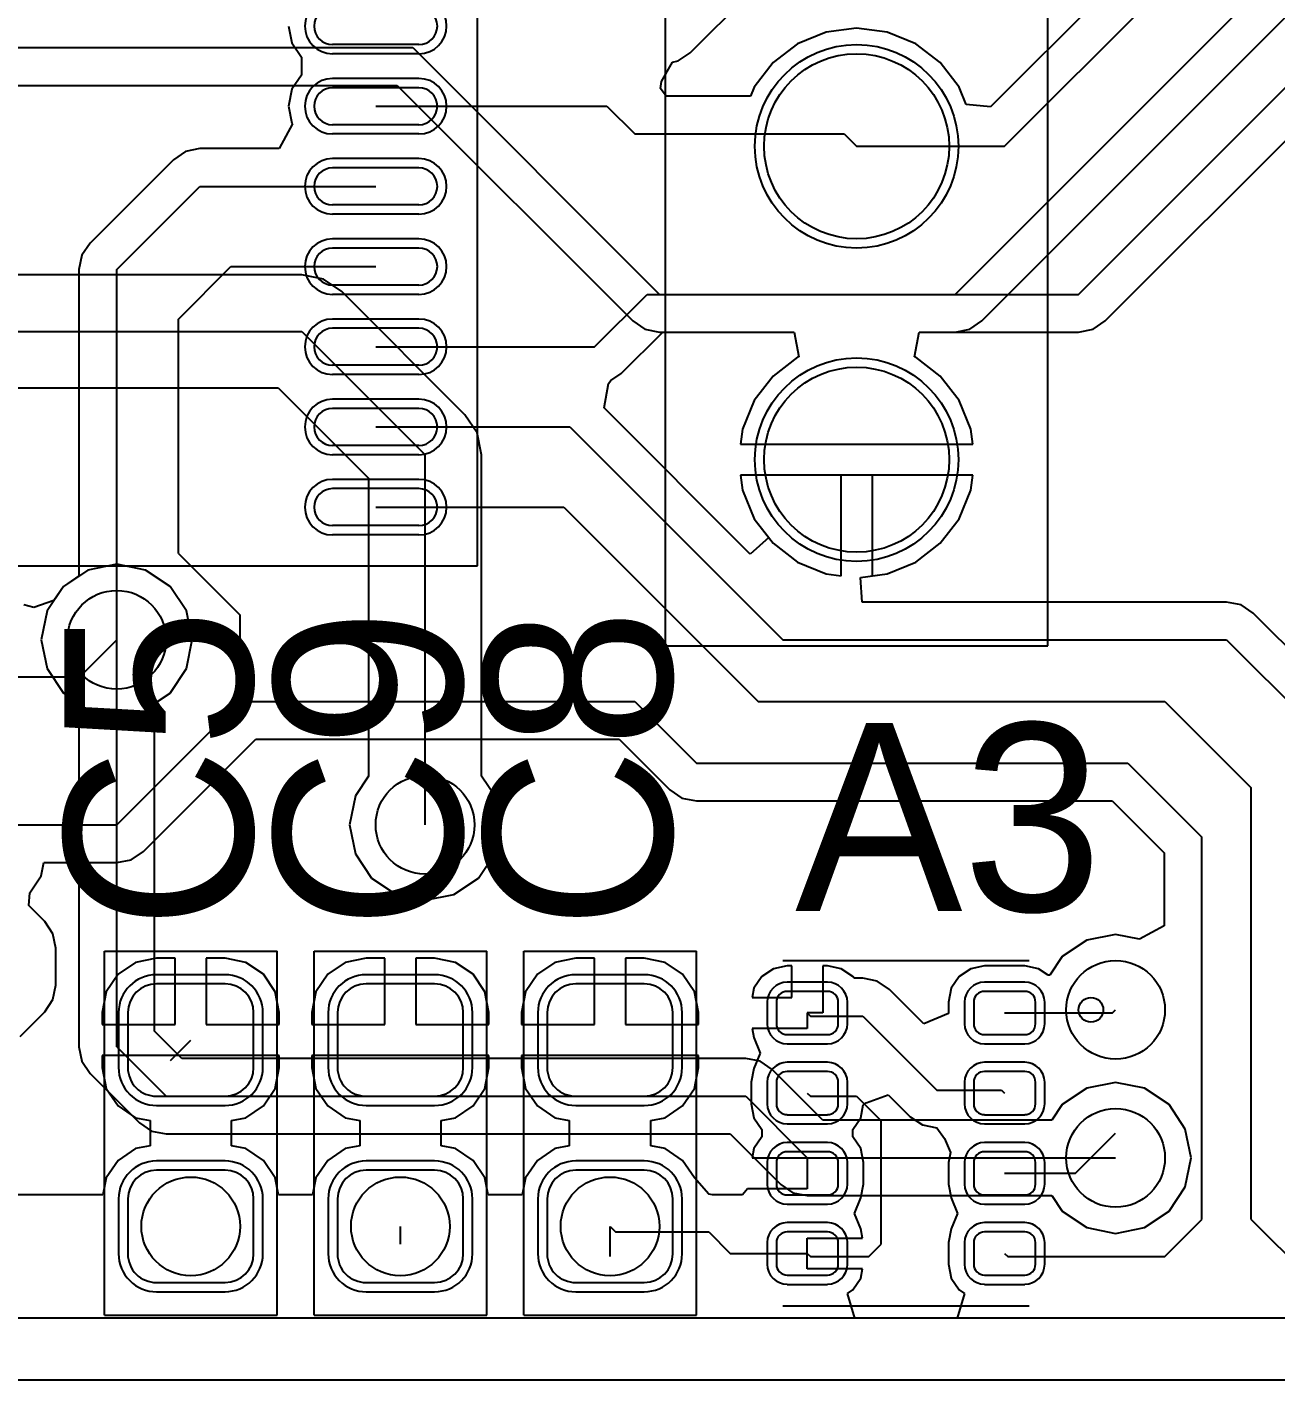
# Model space of a CAD drawing. Header units: millimetres. Extents: x 0 to 50, y 0 to 30.4.
# Drawn here: x 13.27 to 23.4, y 0 to 10.97 of the extents above; entities that cross this region are included whole.
import ezdxf

# ---------------------------------------------------------------- set-up
doc = ezdxf.new("R2010")
doc.units = ezdxf.units.MM
for name, color, linetype in [('BottomLayer', 5, 'Continuous'), ('BottomSolder', 6, 'Continuous'), ('Mechanical1', 6, 'Continuous'), ('MultiLayer', 9, 'Continuous'), ('TopLayer', 1, 'Continuous'), ('TopOverlay', 2, 'Continuous'), ('TopSolder', 216, 'Continuous')]:
    doc.layers.add(name, color=color, linetype=linetype)

# ---------------------------------------------------------------- blocks, each defined once
blk = doc.blocks.new('BMP280_5')
at = {"layer": 'TopLayer'}
for p, q in [((-0.637, 1.15), (-0.963, 1.15)), ((0.963, 1.15), (0.637, 1.15)), ((-1.05, 1.062), (-1.05, 0.887)), ((-0.55, 0.887), (-0.55, 1.062)), ((0.55, 1.062), (0.55, 0.887)), ((1.05, 0.887), (1.05, 1.062)), ((-0.963, 0.8), (-0.637, 0.8)), ((0.637, 0.8), (0.963, 0.8)), ((-0.637, 0.5), (-0.963, 0.5)), ((0.963, 0.5), (0.637, 0.5)), ((-1.05, 0.413), (-1.05, 0.238)), ((-0.55, 0.238), (-0.55, 0.413)), ((0.55, 0.413), (0.55, 0.238)), ((1.05, 0.238), (1.05, 0.413)), ((-0.963, 0.15), (-0.637, 0.15)), ((0.637, 0.15), (0.963, 0.15)), ((-0.637, -0.15), (-0.963, -0.15)), ((0.963, -0.15), (0.637, -0.15)), ((-1.05, -0.238), (-1.05, -0.413)), ((-0.55, -0.413), (-0.55, -0.238)), ((0.55, -0.238), (0.55, -0.413)), ((1.05, -0.413), (1.05, -0.238)), ((-0.963, -0.5), (-0.637, -0.5)), ((0.637, -0.5), (0.963, -0.5)), ((-0.637, -0.8), (-0.963, -0.8)), ((0.963, -0.8), (0.637, -0.8)), ((-1.05, -0.887), (-1.05, -1.062)), ((-0.55, -1.062), (-0.55, -0.887)), ((0.55, -0.887), (0.55, -1.062)), ((1.05, -1.062), (1.05, -0.887)), ((-0.963, -1.15), (-0.637, -1.15)), ((0.637, -1.15), (0.963, -1.15))]:
    blk.add_line(p, q, dxfattribs=at)
for centre, start, end in [((-0.963, 1.062), 90, 180), ((-0.637, 1.062), 0, 90), ((0.637, 1.062), 90, 180), ((0.963, 1.062), 0, 90), ((-0.963, 0.887), 180, 270), ((-0.637, 0.887), 270, 0), ((0.637, 0.887), 180, 270), ((0.963, 0.887), 270, 0), ((-0.963, 0.413), 90, 180), ((-0.637, 0.413), 0, 90), ((0.637, 0.413), 90, 180), ((0.963, 0.413), 0, 90), ((-0.963, 0.238), 180, 270), ((-0.637, 0.238), 270, 0), ((0.637, 0.238), 180, 270), ((0.963, 0.238), 270, 0), ((-0.963, -0.238), 90, 180), ((-0.637, -0.238), 0, 90), ((0.637, -0.238), 90, 180), ((0.963, -0.238), 0, 90), ((-0.963, -0.413), 180, 270), ((-0.637, -0.413), 270, 0), ((0.637, -0.413), 180, 270), ((0.963, -0.413), 270, 0), ((-0.963, -0.887), 90, 180), ((-0.637, -0.887), 0, 90), ((0.637, -0.887), 90, 180), ((0.963, -0.887), 0, 90), ((-0.963, -1.062), 180, 270), ((-0.637, -1.062), 270, 0), ((0.637, -1.062), 180, 270), ((0.963, -1.062), 270, 0)]:
    blk.add_arc(centre, 0.0875, start, end, dxfattribs=at)
at = {"layer": 'TopOverlay'}
for p, q in [((-1, 1.4), (1, 1.4)), ((-1, -1.4), (1, -1.4))]:
    blk.add_line(p, q, dxfattribs=at)
blk.add_circle((1.5, 1), 0.1, dxfattribs=at)
at = {"layer": 'TopSolder'}
for p, q in [((-0.637, 1.225), (-0.963, 1.225)), ((0.963, 1.225), (0.637, 1.225)), ((-1.125, 1.062), (-1.125, 0.887)), ((-0.475, 0.887), (-0.475, 1.062)), ((0.475, 1.062), (0.475, 0.887)), ((1.125, 0.887), (1.125, 1.062)), ((-0.963, 0.725), (-0.637, 0.725)), ((0.637, 0.725), (0.963, 0.725)), ((-0.637, 0.575), (-0.963, 0.575)), ((0.963, 0.575), (0.637, 0.575)), ((-1.125, 0.413), (-1.125, 0.238)), ((-0.475, 0.238), (-0.475, 0.413)), ((0.475, 0.413), (0.475, 0.238)), ((1.125, 0.238), (1.125, 0.413)), ((-0.963, 0.075), (-0.637, 0.075)), ((0.637, 0.075), (0.963, 0.075)), ((-0.637, -0.075), (-0.963, -0.075)), ((0.963, -0.075), (0.637, -0.075)), ((-1.125, -0.238), (-1.125, -0.413)), ((-0.475, -0.413), (-0.475, -0.238)), ((0.475, -0.238), (0.475, -0.413)), ((1.125, -0.413), (1.125, -0.238)), ((-0.963, -0.575), (-0.637, -0.575)), ((0.637, -0.575), (0.963, -0.575)), ((-0.637, -0.725), (-0.963, -0.725)), ((0.963, -0.725), (0.637, -0.725)), ((-1.125, -0.887), (-1.125, -1.062)), ((-0.475, -1.062), (-0.475, -0.887)), ((0.475, -0.887), (0.475, -1.062)), ((1.125, -1.062), (1.125, -0.887)), ((-0.963, -1.225), (-0.637, -1.225)), ((0.637, -1.225), (0.963, -1.225))]:
    blk.add_line(p, q, dxfattribs=at)
for centre, start, end in [((-0.963, 1.062), 90, 180), ((-0.637, 1.062), 0, 90), ((0.637, 1.062), 90, 180), ((0.963, 1.062), 0, 90), ((-0.963, 0.887), 180, 270), ((-0.637, 0.887), 270, 0), ((0.637, 0.887), 180, 270), ((0.963, 0.887), 270, 0), ((-0.963, 0.413), 90, 180), ((-0.637, 0.413), 0, 90), ((0.637, 0.413), 90, 180), ((0.963, 0.413), 0, 90), ((-0.963, 0.238), 180, 270), ((-0.637, 0.238), 270, 0), ((0.637, 0.238), 180, 270), ((0.963, 0.238), 270, 0), ((-0.963, -0.238), 90, 180), ((-0.637, -0.238), 0, 90), ((0.637, -0.238), 90, 180), ((0.963, -0.238), 0, 90), ((-0.963, -0.413), 180, 270), ((-0.637, -0.413), 270, 0), ((0.637, -0.413), 180, 270), ((0.963, -0.413), 270, 0), ((-0.963, -0.887), 90, 180), ((-0.637, -0.887), 0, 90), ((0.637, -0.887), 90, 180), ((0.963, -0.887), 0, 90), ((-0.963, -1.062), 180, 270), ((-0.637, -1.062), 270, 0), ((0.637, -1.062), 180, 270), ((0.963, -1.062), 270, 0)]:
    blk.add_arc(centre, 0.162, start, end, dxfattribs=at)
blk = doc.blocks.new('PLS3_10')
at = {"layer": 'BottomLayer'}
for p, q in [((-0.75, 0.75), (-0.75, -0.75)), ((0.75, 0.75), (-0.75, 0.75)), ((0.75, -0.75), (0.75, 0.75)), ((-0.75, -0.75), (0.75, -0.75))]:
    blk.add_line(p, q, dxfattribs=at)
for centre in [(0, 5.08), (0, 2.54)]:
    blk.add_circle(centre, 0.75, dxfattribs=at)
at = {"layer": 'BottomSolder'}
for p, q in [((-0.825, 0.825), (-0.825, -0.825)), ((0.825, 0.825), (-0.825, 0.825)), ((0.825, -0.825), (0.825, 0.825)), ((-0.825, -0.825), (0.825, -0.825))]:
    blk.add_line(p, q, dxfattribs=at)
for centre in [(0, 5.08), (0, 2.54)]:
    blk.add_circle(centre, 0.825, dxfattribs=at)
at = {"layer": 'MultiLayer'}
for p, q in [((-0.75, 0.75), (-0.75, -0.75)), ((0.75, 0.75), (-0.75, 0.75)), ((0.75, -0.75), (0.75, 0.75)), ((-0.75, -0.75), (0.75, -0.75))]:
    blk.add_line(p, q, dxfattribs=at)
for centre in [(0, 5.08), (0, 2.54)]:
    blk.add_circle(centre, 0.75, dxfattribs=at)
at = {"layer": 'TopLayer'}
for p, q in [((-0.75, 0.75), (-0.75, -0.75)), ((0.75, 0.75), (-0.75, 0.75)), ((0.75, -0.75), (0.75, 0.75)), ((-0.75, -0.75), (0.75, -0.75))]:
    blk.add_line(p, q, dxfattribs=at)
for centre in [(0, 5.08), (0, 2.54)]:
    blk.add_circle(centre, 0.75, dxfattribs=at)
at = {"layer": 'TopOverlay'}
for p, q in [((1.55, 6.59), (-1.55, 6.59)), ((-1.55, 6.59), (-1.55, -1.51)), ((1.55, 6.59), (1.55, -1.51)), ((1.55, -1.51), (-1.55, -1.51))]:
    blk.add_line(p, q, dxfattribs=at)
at = {"layer": 'TopSolder'}
for p, q in [((-0.825, 0.825), (-0.825, -0.825)), ((0.825, 0.825), (-0.825, 0.825)), ((0.825, -0.825), (0.825, 0.825)), ((-0.825, -0.825), (0.825, -0.825))]:
    blk.add_line(p, q, dxfattribs=at)
for centre in [(0, 5.08), (0, 2.54)]:
    blk.add_circle(centre, 0.825, dxfattribs=at)
blk = doc.blocks.new('TSSOP_20_11')
at = {"layer": 'TopLayer'}
for p, q in [((-2.85, 3.075), (-3.55, 3.075)), ((3.55, 3.075), (2.85, 3.075)), ((-2.85, 2.775), (-3.55, 2.775)), ((3.55, 2.775), (2.85, 2.775)), ((-2.85, 2.425), (-3.55, 2.425)), ((3.55, 2.425), (2.85, 2.425)), ((-2.85, 2.125), (-3.55, 2.125)), ((3.55, 2.125), (2.85, 2.125)), ((-2.85, 1.775), (-3.55, 1.775)), ((3.55, 1.775), (2.85, 1.775)), ((-2.85, 1.475), (-3.55, 1.475)), ((3.55, 1.475), (2.85, 1.475)), ((-2.85, 1.125), (-3.55, 1.125)), ((3.55, 1.125), (2.85, 1.125)), ((-2.85, 0.825), (-3.55, 0.825)), ((3.55, 0.825), (2.85, 0.825)), ((-2.85, 0.475), (-3.55, 0.475)), ((3.55, 0.475), (2.85, 0.475)), ((-2.85, 0.175), (-3.55, 0.175)), ((3.55, 0.175), (2.85, 0.175)), ((-2.85, -0.175), (-3.55, -0.175)), ((3.55, -0.175), (2.85, -0.175)), ((-2.85, -0.475), (-3.55, -0.475)), ((3.55, -0.475), (2.85, -0.475)), ((-2.85, -0.825), (-3.55, -0.825)), ((3.55, -0.825), (2.85, -0.825)), ((-2.85, -1.125), (-3.55, -1.125)), ((3.55, -1.125), (2.85, -1.125)), ((-2.85, -1.475), (-3.55, -1.475)), ((3.55, -1.475), (2.85, -1.475)), ((-2.85, -1.775), (-3.55, -1.775)), ((3.55, -1.775), (2.85, -1.775)), ((-2.85, -2.125), (-3.55, -2.125)), ((3.55, -2.125), (2.85, -2.125)), ((-2.85, -2.425), (-3.55, -2.425)), ((3.55, -2.425), (2.85, -2.425)), ((-2.85, -2.775), (-3.55, -2.775)), ((3.55, -2.775), (2.85, -2.775)), ((-2.85, -3.075), (-3.55, -3.075)), ((3.55, -3.075), (2.85, -3.075))]:
    blk.add_line(p, q, dxfattribs=at)
for centre, start, end in [((-3.55, 2.925), 90, 270), ((-2.85, 2.925), 270, 90), ((2.85, 2.925), 90, 270), ((3.55, 2.925), 270, 90), ((-3.55, 2.275), 90, 270), ((-2.85, 2.275), 270, 90), ((2.85, 2.275), 90, 270), ((3.55, 2.275), 270, 90), ((-3.55, 1.625), 90, 270), ((-2.85, 1.625), 270, 90), ((2.85, 1.625), 90, 270), ((3.55, 1.625), 270, 90), ((-3.55, 0.975), 90, 270), ((-2.85, 0.975), 270, 90), ((2.85, 0.975), 90, 270), ((3.55, 0.975), 270, 90), ((-3.55, 0.325), 90, 270), ((-2.85, 0.325), 270, 90), ((2.85, 0.325), 90, 270), ((3.55, 0.325), 270, 90), ((-3.55, -0.325), 90, 270), ((-2.85, -0.325), 270, 90), ((2.85, -0.325), 90, 270), ((3.55, -0.325), 270, 90), ((-3.55, -0.975), 90, 270), ((-2.85, -0.975), 270, 90), ((2.85, -0.975), 90, 270), ((3.55, -0.975), 270, 90), ((-3.55, -1.625), 90, 270), ((-2.85, -1.625), 270, 90), ((2.85, -1.625), 90, 270), ((3.55, -1.625), 270, 90), ((-3.55, -2.275), 90, 270), ((-2.85, -2.275), 270, 90), ((2.85, -2.275), 90, 270), ((3.55, -2.275), 270, 90), ((-3.55, -2.925), 90, 270), ((-2.85, -2.925), 270, 90), ((2.85, -2.925), 90, 270), ((3.55, -2.925), 270, 90)]:
    blk.add_arc(centre, 0.15, start, end, dxfattribs=at)
at = {"layer": 'TopOverlay'}
for p, q in [((-3.425, 3.4), (4.025, 3.4)), ((4.025, -3.4), (4.025, 3.4)), ((-4.025, -3.4), (-4.025, 2.9)), ((-4.025, -3.4), (4.025, -3.4))]:
    blk.add_line(p, q, dxfattribs=at)
blk.add_circle((-4.025, 3.4), 0.1, dxfattribs=at)
at = {"layer": 'TopSolder'}
for p, q in [((-2.85, 3.15), (-3.55, 3.15)), ((3.55, 3.15), (2.85, 3.15)), ((-2.85, 2.7), (-3.55, 2.7)), ((3.55, 2.7), (2.85, 2.7)), ((-2.85, 2.5), (-3.55, 2.5)), ((3.55, 2.5), (2.85, 2.5)), ((-2.85, 2.05), (-3.55, 2.05)), ((3.55, 2.05), (2.85, 2.05)), ((-2.85, 1.85), (-3.55, 1.85)), ((3.55, 1.85), (2.85, 1.85)), ((-2.85, 1.4), (-3.55, 1.4)), ((3.55, 1.4), (2.85, 1.4)), ((-2.85, 1.2), (-3.55, 1.2)), ((3.55, 1.2), (2.85, 1.2)), ((-2.85, 0.75), (-3.55, 0.75)), ((3.55, 0.75), (2.85, 0.75)), ((-2.85, 0.55), (-3.55, 0.55)), ((3.55, 0.55), (2.85, 0.55)), ((-2.85, 0.1), (-3.55, 0.1)), ((3.55, 0.1), (2.85, 0.1)), ((-2.85, -0.1), (-3.55, -0.1)), ((3.55, -0.1), (2.85, -0.1)), ((-2.85, -0.55), (-3.55, -0.55)), ((3.55, -0.55), (2.85, -0.55)), ((-2.85, -0.75), (-3.55, -0.75)), ((3.55, -0.75), (2.85, -0.75)), ((-2.85, -1.2), (-3.55, -1.2)), ((3.55, -1.2), (2.85, -1.2)), ((-2.85, -1.4), (-3.55, -1.4)), ((3.55, -1.4), (2.85, -1.4)), ((-2.85, -1.85), (-3.55, -1.85)), ((3.55, -1.85), (2.85, -1.85)), ((-2.85, -2.05), (-3.55, -2.05)), ((3.55, -2.05), (2.85, -2.05)), ((-2.85, -2.5), (-3.55, -2.5)), ((3.55, -2.5), (2.85, -2.5)), ((-2.85, -2.7), (-3.55, -2.7)), ((3.55, -2.7), (2.85, -2.7)), ((-2.85, -3.15), (-3.55, -3.15)), ((3.55, -3.15), (2.85, -3.15))]:
    blk.add_line(p, q, dxfattribs=at)
for centre, start, end in [((-3.55, 2.925), 90, 270), ((-2.85, 2.925), 270, 90), ((2.85, 2.925), 90, 270), ((3.55, 2.925), 270, 90), ((-3.55, 2.275), 90, 270), ((-2.85, 2.275), 270, 90), ((2.85, 2.275), 90, 270), ((3.55, 2.275), 270, 90), ((-3.55, 1.625), 90, 270), ((-2.85, 1.625), 270, 90), ((2.85, 1.625), 90, 270), ((3.55, 1.625), 270, 90), ((-3.55, 0.975), 90, 270), ((-2.85, 0.975), 270, 90), ((2.85, 0.975), 90, 270), ((3.55, 0.975), 270, 90), ((-3.55, 0.325), 90, 270), ((-2.85, 0.325), 270, 90), ((2.85, 0.325), 90, 270), ((3.55, 0.325), 270, 90), ((-3.55, -0.325), 90, 270), ((-2.85, -0.325), 270, 90), ((2.85, -0.325), 90, 270), ((3.55, -0.325), 270, 90), ((-3.55, -0.975), 90, 270), ((-2.85, -0.975), 270, 90), ((2.85, -0.975), 90, 270), ((3.55, -0.975), 270, 90), ((-3.55, -1.625), 90, 270), ((-2.85, -1.625), 270, 90), ((2.85, -1.625), 90, 270), ((3.55, -1.625), 270, 90), ((-3.55, -2.275), 90, 270), ((-2.85, -2.275), 270, 90), ((2.85, -2.275), 90, 270), ((3.55, -2.275), 270, 90), ((-3.55, -2.925), 90, 270), ((-2.85, -2.925), 270, 90), ((2.85, -2.925), 90, 270), ((3.55, -2.925), 270, 90)]:
    blk.add_arc(centre, 0.225, start, end, dxfattribs=at)
blk = doc.blocks.new('CAPC160X80X100L35N_37')
at = {"layer": 'TopLayer'}
for p, q in [((-0.532, 0.51), (-0.978, 0.51)), ((0.978, 0.51), (0.532, 0.51)), ((-1.21, 0.278), (-1.21, -0.278)), ((-0.3, -0.278), (-0.3, 0.278)), ((0.3, 0.278), (0.3, -0.278)), ((1.21, -0.278), (1.21, 0.278)), ((-0.978, -0.51), (-0.532, -0.51)), ((0.532, -0.51), (0.978, -0.51))]:
    blk.add_line(p, q, dxfattribs=at)
for centre, start, end in [((-0.978, 0.278), 90, 180), ((-0.532, 0.278), 0, 90), ((0.532, 0.278), 90, 180), ((0.978, 0.278), 0, 90), ((-0.978, -0.278), 180, 270), ((-0.532, -0.278), 270, 0), ((0.532, -0.278), 180, 270), ((0.978, -0.278), 270, 0)]:
    blk.add_arc(centre, 0.232, start, end, dxfattribs=at)
at = {"layer": 'TopOverlay'}
for p, q in [((-1.475, -0.7), (-1.475, 0.7)), ((-0.275, 0.7), (-1.475, 0.7)), ((1.475, 0.7), (-0.275, 0.7)), ((1.475, -0.7), (1.475, 0.7)), ((1.475, -0.7), (-1.475, -0.7))]:
    blk.add_line(p, q, dxfattribs=at)
at = {"layer": 'TopSolder'}
for p, q in [((-0.532, 0.585), (-0.978, 0.585)), ((0.978, 0.585), (0.532, 0.585)), ((-1.285, 0.278), (-1.285, -0.278)), ((-0.225, -0.278), (-0.225, 0.278)), ((0.225, 0.278), (0.225, -0.278)), ((1.285, -0.278), (1.285, 0.278)), ((-0.978, -0.585), (-0.532, -0.585)), ((0.532, -0.585), (0.978, -0.585))]:
    blk.add_line(p, q, dxfattribs=at)
for centre, start, end in [((-0.978, 0.278), 90, 180), ((-0.532, 0.278), 0, 90), ((0.532, 0.278), 90, 180), ((0.978, 0.278), 0, 90), ((-0.978, -0.278), 180, 270), ((-0.532, -0.278), 270, 0), ((0.532, -0.278), 180, 270), ((0.978, -0.278), 270, 0)]:
    blk.add_arc(centre, 0.307, start, end, dxfattribs=at)
blk = doc.blocks.new('CAPC160X80X100L35N_38')
at = {"layer": 'TopLayer'}
for p, q in [((-0.532, 0.51), (-0.978, 0.51)), ((0.978, 0.51), (0.532, 0.51)), ((-1.21, 0.278), (-1.21, -0.278)), ((-0.3, -0.278), (-0.3, 0.278)), ((0.3, 0.278), (0.3, -0.278)), ((1.21, -0.278), (1.21, 0.278)), ((-0.978, -0.51), (-0.532, -0.51)), ((0.532, -0.51), (0.978, -0.51))]:
    blk.add_line(p, q, dxfattribs=at)
for centre, start, end in [((-0.978, 0.278), 90, 180), ((-0.532, 0.278), 0, 90), ((0.532, 0.278), 90, 180), ((0.978, 0.278), 0, 90), ((-0.978, -0.278), 180, 270), ((-0.532, -0.278), 270, 0), ((0.532, -0.278), 180, 270), ((0.978, -0.278), 270, 0)]:
    blk.add_arc(centre, 0.232, start, end, dxfattribs=at)
at = {"layer": 'TopOverlay'}
for p, q in [((-1.475, -0.7), (-1.475, 0.7)), ((-0.275, 0.7), (-1.475, 0.7)), ((1.475, 0.7), (-0.275, 0.7)), ((1.475, -0.7), (1.475, 0.7)), ((1.475, -0.7), (-1.475, -0.7))]:
    blk.add_line(p, q, dxfattribs=at)
at = {"layer": 'TopSolder'}
for p, q in [((-0.532, 0.585), (-0.978, 0.585)), ((0.978, 0.585), (0.532, 0.585)), ((-1.285, 0.278), (-1.285, -0.278)), ((-0.225, -0.278), (-0.225, 0.278)), ((0.225, 0.278), (0.225, -0.278)), ((1.285, -0.278), (1.285, 0.278)), ((-0.978, -0.585), (-0.532, -0.585)), ((0.532, -0.585), (0.978, -0.585))]:
    blk.add_line(p, q, dxfattribs=at)
for centre, start, end in [((-0.978, 0.278), 90, 180), ((-0.532, 0.278), 0, 90), ((0.532, 0.278), 90, 180), ((0.978, 0.278), 0, 90), ((-0.978, -0.278), 180, 270), ((-0.532, -0.278), 270, 0), ((0.532, -0.278), 180, 270), ((0.978, -0.278), 270, 0)]:
    blk.add_arc(centre, 0.307, start, end, dxfattribs=at)
blk = doc.blocks.new('CAPC160X80X100L35N_41')
at = {"layer": 'TopLayer'}
for p, q in [((-0.532, 0.51), (-0.978, 0.51)), ((0.978, 0.51), (0.532, 0.51)), ((-1.21, 0.278), (-1.21, -0.278)), ((-0.3, -0.278), (-0.3, 0.278)), ((0.3, 0.278), (0.3, -0.278)), ((1.21, -0.278), (1.21, 0.278)), ((-0.978, -0.51), (-0.532, -0.51)), ((0.532, -0.51), (0.978, -0.51))]:
    blk.add_line(p, q, dxfattribs=at)
for centre, start, end in [((-0.978, 0.278), 90, 180), ((-0.532, 0.278), 0, 90), ((0.532, 0.278), 90, 180), ((0.978, 0.278), 0, 90), ((-0.978, -0.278), 180, 270), ((-0.532, -0.278), 270, 0), ((0.532, -0.278), 180, 270), ((0.978, -0.278), 270, 0)]:
    blk.add_arc(centre, 0.232, start, end, dxfattribs=at)
at = {"layer": 'TopOverlay'}
for p, q in [((-1.475, -0.7), (-1.475, 0.7)), ((-0.275, 0.7), (-1.475, 0.7)), ((1.475, 0.7), (-0.275, 0.7)), ((1.475, -0.7), (1.475, 0.7)), ((1.475, -0.7), (-1.475, -0.7))]:
    blk.add_line(p, q, dxfattribs=at)
at = {"layer": 'TopSolder'}
for p, q in [((-0.532, 0.585), (-0.978, 0.585)), ((0.978, 0.585), (0.532, 0.585)), ((-1.285, 0.278), (-1.285, -0.278)), ((-0.225, -0.278), (-0.225, 0.278)), ((0.225, 0.278), (0.225, -0.278)), ((1.285, -0.278), (1.285, 0.278)), ((-0.978, -0.585), (-0.532, -0.585)), ((0.532, -0.585), (0.978, -0.585))]:
    blk.add_line(p, q, dxfattribs=at)
for centre, start, end in [((-0.978, 0.278), 90, 180), ((-0.532, 0.278), 0, 90), ((0.532, 0.278), 90, 180), ((0.978, 0.278), 0, 90), ((-0.978, -0.278), 180, 270), ((-0.532, -0.278), 270, 0), ((0.532, -0.278), 180, 270), ((0.978, -0.278), 270, 0)]:
    blk.add_arc(centre, 0.307, start, end, dxfattribs=at)

msp = doc.modelspace()

# ---------------------------------------------------------------- linework, layer by layer
at = {"layer": 'BottomLayer'}
for p, q in [((20.8, 8.8), (23.3, 11.3)), ((21.016, 8.584), (23.516, 11.084)), ((12, 10.8), (16.4, 10.8)), ((16.4, 10.8), (18.4, 8.8)), ((12.517, 10.494), (16.273, 10.494)), ((16.273, 10.494), (18.184, 8.584)), ((15.5, 8.959), (10.204, 8.959)), ((15.676, 8.924), (15.5, 8.959)), ((15.824, 8.824), (15.676, 8.924)), ((16.824, 7.824), (15.824, 8.824)), ((18.4, 8.8), (20.8, 8.8)), ((18.184, 8.584), (18.184, 8.584)), ((18.184, 8.584), (18.283, 8.517)), ((20.917, 8.517), (21.016, 8.584)), ((9.745, 8.5), (15.5, 8.5)), ((15.5, 8.5), (16.5, 7.5)), ((18.283, 8.517), (18.4, 8.494)), ((18.4, 8.494), (18.4, 8.494)), ((18.4, 8.494), (19.492, 8.494)), ((19.492, 8.494), (19.531, 8.294)), ((20.469, 8.294), (20.508, 8.494)), ((20.508, 8.494), (20.8, 8.494)), ((20.8, 8.494), (20.917, 8.517)), ((20.8, 8.494), (20.8, 8.494)), ((19.521, 8.29), (19.322, 8.138)), ((19.531, 8.294), (19.521, 8.29)), ((20.479, 8.29), (20.469, 8.294)), ((20.678, 8.138), (20.479, 8.29)), ((19.322, 8.138), (19.17, 7.939)), ((20.83, 7.939), (20.678, 8.138)), ((10.204, 8.041), (15.31, 8.041)), ((15.31, 8.041), (16.041, 7.31)), ((19.17, 7.939), (19.074, 7.708)), ((20.926, 7.708), (20.83, 7.939)), ((16.924, 7.676), (16.824, 7.824)), ((19.074, 7.708), (19.058, 7.585)), ((20.942, 7.585), (20.926, 7.708)), ((16.959, 7.5), (16.924, 7.676)), ((19.058, 7.585), (20, 7.585)), ((20, 7.585), (20.942, 7.585)), ((16.5, 4.5), (16.5, 7.5)), ((16.959, 4.893), (16.959, 7.5)), ((16.041, 7.31), (16.041, 4.893)), ((19.875, 7.335), (19.058, 7.335)), ((19.058, 7.335), (19.074, 7.212)), ((19.875, 6.518), (19.875, 7.335)), ((20.942, 7.335), (20.125, 7.335)), ((20.125, 7.335), (20.125, 6.518)), ((20.926, 7.212), (20.942, 7.335)), ((19.074, 7.212), (19.17, 6.981)), ((20.83, 6.981), (20.926, 7.212)), ((19.17, 6.981), (19.322, 6.782)), ((20.678, 6.782), (20.83, 6.981)), ((19.322, 6.782), (19.521, 6.63)), ((20.479, 6.63), (20.678, 6.782)), ((14, 6.612), (13.766, 6.565)), ((14.234, 6.565), (14, 6.612)), ((19.521, 6.63), (19.752, 6.534)), ((20.248, 6.534), (20.479, 6.63)), ((13.766, 6.565), (13.567, 6.433)), ((14.433, 6.433), (14.234, 6.565)), ((19.752, 6.534), (19.875, 6.518)), ((20.125, 6.518), (20.248, 6.534)), ((13.567, 6.433), (13.435, 6.234)), ((14.565, 6.234), (14.433, 6.433)), ((13.435, 6.234), (13.388, 6)), ((14.612, 6), (14.565, 6.234)), ((13.388, 6), (13.435, 5.766)), ((14, 2.7), (14, 6)), ((14.565, 5.766), (14.612, 6)), ((13.435, 5.766), (13.567, 5.567)), ((14.433, 5.567), (14.565, 5.766)), ((13.567, 5.567), (13.694, 5.483)), ((14.306, 5.483), (14.433, 5.567)), ((13.694, 5.483), (13.694, 2.7)), ((14.306, 2.827), (14.306, 5.483)), ((16.041, 4.893), (15.935, 4.734)), ((17.065, 4.734), (16.959, 4.893)), ((15.935, 4.734), (15.888, 4.5)), ((17.112, 4.5), (17.065, 4.734)), ((15.888, 4.5), (15.935, 4.266)), ((17.065, 4.266), (17.112, 4.5)), ((15.935, 4.266), (16.067, 4.067)), ((16.933, 4.067), (17.065, 4.266)), ((16.067, 4.067), (16.266, 3.935)), ((16.734, 3.935), (16.933, 4.067)), ((16.266, 3.935), (16.5, 3.888)), ((16.5, 3.888), (16.734, 3.935)), ((14.527, 2.606), (14.306, 2.827)), ((13.694, 2.7), (13.694, 2.7)), ((13.694, 2.7), (13.717, 2.583)), ((14, 2.7), (14.4, 2.3)), ((13.717, 2.583), (13.784, 2.484)), ((19.1, 2.606), (14.527, 2.606)), ((19.217, 2.583), (19.1, 2.606)), ((19.1, 2.606), (19.1, 2.606)), ((19.316, 2.516), (19.217, 2.583)), ((13.784, 2.484), (14.184, 2.084)), ((19.727, 2.106), (19.316, 2.516)), ((21.866, 2.365), (21.667, 2.233)), ((22.1, 2.412), (21.866, 2.365)), ((22.334, 2.365), (22.1, 2.412)), ((22.533, 2.233), (22.334, 2.365)), ((14.4, 2.3), (19.1, 2.3)), ((19.1, 2.3), (19.6, 1.8)), ((21.667, 2.233), (21.583, 2.106)), ((22.665, 2.034), (22.533, 2.233)), ((14.184, 2.084), (14.184, 2.084)), ((14.184, 2.084), (14.283, 2.017)), ((21.583, 2.106), (19.727, 2.106)), ((14.283, 2.017), (14.4, 1.994)), ((14.4, 1.994), (18.973, 1.994)), ((18.973, 1.994), (19.384, 1.584)), ((21.9, 1.8), (22.1, 2)), ((22.712, 1.8), (22.665, 2.034)), ((19.6, 1.8), (21.9, 1.8)), ((21.9, 1.8), (22.1, 1.8)), ((22.665, 1.566), (22.712, 1.8)), ((19.384, 1.584), (19.384, 1.584)), ((19.384, 1.584), (19.483, 1.517)), ((22.533, 1.367), (22.665, 1.566)), ((19.483, 1.517), (19.6, 1.494)), ((19.6, 1.494), (21.583, 1.494)), ((21.583, 1.494), (21.667, 1.367)), ((21.667, 1.367), (21.866, 1.235)), ((22.334, 1.235), (22.533, 1.367)), ((21.866, 1.235), (22.1, 1.188)), ((22.1, 1.188), (22.334, 1.235)), ((49.5, 0.5), (0.5, 0.5))]:
    msp.add_line(p, q, dxfattribs=at)
for centre in [(14, 6), (16.5, 4.5), (22.1, 3), (22.1, 1.8), (14.6, 1.245), (16.3, 1.245), (18, 1.245)]:
    msp.add_circle(centre, 0.4, dxfattribs=at)
at = {"layer": 'Mechanical1'}
msp.add_line((0, 0), (50, 0), dxfattribs=at)
at = {"layer": 'MultiLayer'}
for centre in [(14, 6), (16.5, 4.5), (22.1, 3), (22.1, 1.8), (14.6, 1.245), (16.3, 1.245), (18, 1.245)]:
    msp.add_circle(centre, 0.4, dxfattribs=at)
at = {"layer": 'TopLayer'}
for p, q in [((21.8, 8.8), (25, 12)), ((18.651, 10.759), (19.483, 11.59)), ((22.094, 11.327), (21.086, 10.319)), ((21.2, 10), (22.4, 11.2)), ((15.393, 10.975), (15.42, 10.838)), ((19.752, 10.926), (19.521, 10.83)), ((20, 10.958), (19.752, 10.926)), ((20.248, 10.926), (20, 10.958)), ((20.479, 10.83), (20.248, 10.926)), ((15.42, 10.838), (15.498, 10.723)), ((18.552, 10.692), (18.651, 10.759)), ((19.521, 10.83), (19.322, 10.678)), ((20.678, 10.678), (20.479, 10.83)), ((15.498, 10.723), (15.498, 10.577)), ((18.417, 10.524), (18.506, 10.683)), ((18.506, 10.683), (18.552, 10.692)), ((19.322, 10.678), (19.17, 10.479)), ((20.83, 10.479), (20.678, 10.678)), ((15.498, 10.577), (15.42, 10.462)), ((22.016, 8.584), (23.983, 10.551)), ((15.42, 10.462), (15.393, 10.325)), ((18.41, 10.469), (18.417, 10.524)), ((18.454, 10.406), (18.41, 10.469)), ((19.17, 10.479), (19.14, 10.406)), ((20.887, 10.34), (20.83, 10.479)), ((15.393, 10.325), (15.42, 10.188)), ((16.1, 10.325), (17.975, 10.325)), ((17.975, 10.325), (18.2, 10.1)), ((19.14, 10.406), (18.454, 10.406)), ((21.086, 10.319), (20.887, 10.34)), ((15.425, 10.181), (15.318, 9.981)), ((15.42, 10.188), (15.425, 10.181)), ((18.2, 10.1), (19.9, 10.1)), ((19.9, 10.1), (20, 10)), ((14.675, 9.981), (14.558, 9.958)), ((15.318, 9.981), (14.675, 9.981)), ((20, 10), (21.2, 10)), ((14.459, 9.891), (13.784, 9.216)), ((14.558, 9.958), (14.459, 9.891)), ((14.459, 9.891), (14.459, 9.891)), ((14, 9), (14.675, 9.675)), ((14.675, 9.675), (16.1, 9.675)), ((13.784, 9.216), (13.717, 9.117)), ((13.717, 9.117), (13.694, 9)), ((13.694, 9), (13.694, 9)), ((13.694, 9), (13.694, 6.517)), ((14, 6), (14, 9)), ((14.5, 8.6), (14.925, 9.025)), ((14.925, 9.025), (16.1, 9.025)), ((17.875, 8.375), (18.3, 8.8)), ((18.3, 8.8), (21.8, 8.8)), ((14.5, 6.7), (14.5, 8.6)), ((21.917, 8.517), (22.016, 8.584)), ((18.091, 8.159), (18.427, 8.494)), ((18.427, 8.494), (19.492, 8.494)), ((19.492, 8.494), (19.531, 8.294)), ((20.469, 8.294), (20.508, 8.494)), ((20.508, 8.494), (21.8, 8.494)), ((21.8, 8.494), (21.917, 8.517)), ((21.8, 8.494), (21.8, 8.494)), ((16.1, 8.375), (17.875, 8.375)), ((19.521, 8.29), (19.322, 8.138)), ((19.531, 8.294), (19.521, 8.29)), ((20.479, 8.29), (20.469, 8.294)), ((20.678, 8.138), (20.479, 8.29)), ((18.006, 8.102), (18.091, 8.159)), ((19.322, 8.138), (19.17, 7.939)), ((20.83, 7.939), (20.678, 8.138)), ((17.952, 7.881), (17.989, 8.078)), ((17.989, 8.078), (18.006, 8.102)), ((19.17, 7.939), (19.074, 7.708)), ((20.926, 7.708), (20.83, 7.939)), ((19.137, 6.695), (17.952, 7.881)), ((16.1, 7.725), (17.675, 7.725)), ((17.675, 7.725), (19.4, 6)), ((19.074, 7.708), (19.058, 7.585)), ((20.942, 7.585), (20.926, 7.708)), ((19.058, 7.585), (20, 7.585)), ((20, 7.585), (20.942, 7.585)), ((20, 7.335), (19.058, 7.335)), ((19.058, 7.335), (19.074, 7.212)), ((20.942, 7.335), (20, 7.335)), ((20.926, 7.212), (20.942, 7.335)), ((19.074, 7.212), (19.17, 6.981)), ((20.83, 6.981), (20.926, 7.212)), ((16.1, 7.075), (17.625, 7.075)), ((17.625, 7.075), (19.2, 5.5)), ((19.17, 6.981), (19.288, 6.828)), ((20.678, 6.782), (20.83, 6.981)), ((19.288, 6.828), (19.137, 6.695)), ((14.5, 6.7), (15, 6.2)), ((20.479, 6.63), (20.678, 6.782)), ((20.248, 6.534), (20.479, 6.63)), ((13.694, 6.517), (13.567, 6.433)), ((20.031, 6.506), (20.248, 6.534)), ((20.044, 6.306), (20.031, 6.506)), ((13.567, 6.433), (13.491, 6.318)), ((13.329, 6.262), (13.246, 6.284)), ((13.491, 6.318), (13.329, 6.262)), ((23, 6.306), (20.044, 6.306)), ((23.117, 6.283), (23, 6.306)), ((23, 6.306), (23, 6.306)), ((23.216, 6.216), (23.117, 6.283)), ((15, 5.5), (15, 6.2)), ((23.983, 5.449), (23.216, 6.216)), ((13.7, 5.7), (14, 6)), ((19.4, 6), (23, 6)), ((23, 6), (25, 4)), ((12.79, 5.7), (13.7, 5.7)), ((14, 4.5), (15, 5.5)), ((15, 5.5), (18.2, 5.5)), ((18.2, 5.5), (18.7, 5)), ((19.2, 5.5), (22.5, 5.5)), ((22.5, 5.5), (23.2, 4.8)), ((14.216, 4.284), (15.127, 5.194)), ((15.127, 5.194), (18.073, 5.194)), ((18.073, 5.194), (18.484, 4.784)), ((18.7, 5), (22.2, 5)), ((22.2, 5), (22.8, 4.4)), ((18.484, 4.784), (18.583, 4.717)), ((18.583, 4.717), (18.7, 4.694)), ((23.2, 1.3), (23.2, 4.8)), ((18.7, 4.694), (18.7, 4.694)), ((18.7, 4.694), (22.073, 4.694)), ((22.073, 4.694), (22.494, 4.273)), ((12.79, 4.5), (14, 4.5)), ((22.8, 1.3), (22.8, 4.4)), ((14.117, 4.217), (14.216, 4.284)), ((13.386, 4.085), (13.408, 4.194)), ((13.408, 4.194), (14, 4.194)), ((14, 4.194), (14.117, 4.217)), ((14, 4.194), (14, 4.194)), ((22.494, 4.273), (22.494, 3.68)), ((13.296, 3.949), (13.386, 4.085)), ((13.286, 3.847), (13.296, 3.949)), ((13.416, 3.716), (13.286, 3.847)), ((13.483, 3.617), (13.416, 3.716)), ((22.494, 3.68), (22.294, 3.573)), ((13.506, 3.5), (13.483, 3.617)), ((21.866, 3.565), (21.667, 3.433)), ((22.1, 3.612), (21.866, 3.565)), ((22.294, 3.573), (22.1, 3.612)), ((13.506, 3.2), (13.506, 3.5)), ((14.322, 3.418), (14.153, 3.385)), ((14.475, 3.418), (14.322, 3.418)), ((14.475, 2.88), (14.475, 3.418)), ((14.878, 3.418), (14.725, 3.418)), ((14.725, 3.418), (14.725, 2.88)), ((15.047, 3.385), (14.878, 3.418)), ((16.022, 3.418), (15.853, 3.385)), ((16.175, 3.418), (16.022, 3.418)), ((16.175, 2.88), (16.175, 3.418)), ((16.578, 3.418), (16.425, 3.418)), ((16.425, 3.418), (16.425, 2.88)), ((16.747, 3.385), (16.578, 3.418)), ((17.722, 3.418), (17.553, 3.385)), ((17.875, 3.418), (17.722, 3.418)), ((17.875, 2.88), (17.875, 3.418)), ((18.278, 3.418), (18.125, 3.418)), ((18.125, 3.418), (18.125, 2.88)), ((18.447, 3.385), (18.278, 3.418)), ((21.667, 3.433), (21.566, 3.281)), ((14.153, 3.385), (14.011, 3.289)), ((15.189, 3.289), (15.047, 3.385)), ((15.853, 3.385), (15.711, 3.289)), ((16.889, 3.289), (16.747, 3.385)), ((17.553, 3.385), (17.411, 3.289)), ((18.589, 3.289), (18.447, 3.385)), ((19.325, 3.333), (19.23, 3.27)), ((19.437, 3.356), (19.325, 3.333)), ((19.475, 3.356), (19.437, 3.356)), ((19.475, 3.1), (19.475, 3.356)), ((19.763, 3.356), (19.725, 3.356)), ((19.725, 3.356), (19.725, 2.975)), ((19.875, 3.333), (19.763, 3.356)), ((19.97, 3.27), (19.875, 3.333)), ((20.925, 3.333), (20.83, 3.27)), ((21.037, 3.356), (20.925, 3.333)), ((21.363, 3.356), (21.037, 3.356)), ((21.475, 3.333), (21.363, 3.356)), ((21.553, 3.281), (21.475, 3.333)), ((13.483, 3.083), (13.506, 3.2)), ((14.011, 3.289), (13.915, 3.147)), ((15.285, 3.147), (15.189, 3.289)), ((15.711, 3.289), (15.615, 3.147)), ((16.985, 3.147), (16.889, 3.289)), ((17.411, 3.289), (17.315, 3.147)), ((18.685, 3.147), (18.589, 3.289)), ((19.23, 3.27), (19.167, 3.175)), ((19.979, 3.256), (19.97, 3.27)), ((20.05, 3.256), (19.979, 3.256)), ((20.167, 3.233), (20.05, 3.256)), ((20.05, 3.256), (20.05, 3.256)), ((20.266, 3.166), (20.167, 3.233)), ((20.83, 3.27), (20.767, 3.175)), ((21.566, 3.281), (21.553, 3.281)), ((13.416, 2.984), (13.483, 3.083)), ((13.915, 3.147), (13.882, 2.978)), ((15.318, 2.978), (15.285, 3.147)), ((15.615, 3.147), (15.582, 2.978)), ((17.018, 2.978), (16.985, 3.147)), ((17.315, 3.147), (17.282, 2.978)), ((18.718, 2.978), (18.685, 3.147)), ((19.167, 3.175), (19.152, 3.1)), ((19.152, 3.1), (19.475, 3.1)), ((20.544, 2.888), (20.266, 3.166)), ((20.767, 3.175), (20.744, 3.063)), ((13.216, 2.784), (13.416, 2.984)), ((13.882, 2.978), (13.882, 2.88)), ((15.318, 2.88), (15.318, 2.978)), ((15.582, 2.978), (15.582, 2.88)), ((17.018, 2.88), (17.018, 2.978)), ((17.282, 2.978), (17.282, 2.88)), ((18.718, 2.88), (18.718, 2.978)), ((19.6, 2.975), (19.625, 2.95)), ((19.725, 2.975), (19.6, 2.975)), ((19.6, 2.975), (19.6, 2.85)), ((20.744, 2.971), (20.544, 2.888)), ((20.744, 3.063), (20.744, 2.971)), ((21.2, 2.975), (22.075, 2.975)), ((22.075, 2.975), (22.1, 3)), ((13.882, 2.88), (14.475, 2.88)), ((14.725, 2.88), (15.318, 2.88)), ((15.582, 2.88), (16.175, 2.88)), ((16.425, 2.88), (17.018, 2.88)), ((17.282, 2.88), (17.875, 2.88)), ((18.125, 2.88), (18.718, 2.88)), ((19.625, 2.95), (20.05, 2.95)), ((20.05, 2.95), (20.65, 2.35)), ((14.435, 2.59), (14.6, 2.755)), ((19.6, 2.85), (19.152, 2.85)), ((19.152, 2.85), (19.167, 2.775)), ((19.167, 2.775), (19.218, 2.65)), ((19.218, 2.65), (19.167, 2.525)), ((14.6, 2.63), (13.882, 2.63)), ((13.882, 2.63), (13.882, 2.532)), ((13.882, 2.532), (13.915, 2.363)), ((15.318, 2.63), (14.6, 2.63)), ((15.285, 2.363), (15.318, 2.532)), ((15.318, 2.532), (15.318, 2.63)), ((16.3, 2.63), (15.582, 2.63)), ((15.582, 2.63), (15.582, 2.532)), ((15.582, 2.532), (15.615, 2.363)), ((17.018, 2.63), (16.3, 2.63)), ((16.985, 2.363), (17.018, 2.532)), ((17.018, 2.532), (17.018, 2.63)), ((18, 2.63), (17.282, 2.63)), ((17.282, 2.63), (17.282, 2.532)), ((17.282, 2.532), (17.315, 2.363)), ((18.718, 2.63), (18, 2.63)), ((18.685, 2.363), (18.718, 2.532)), ((18.718, 2.532), (18.718, 2.63)), ((19.167, 2.525), (19.144, 2.413)), ((13.915, 2.363), (14.011, 2.221)), ((15.189, 2.221), (15.285, 2.363)), ((15.615, 2.363), (15.711, 2.221)), ((16.889, 2.221), (16.985, 2.363)), ((17.315, 2.363), (17.411, 2.221)), ((18.589, 2.221), (18.685, 2.363)), ((19.144, 2.413), (19.144, 2.238)), ((19.6, 2.325), (19.625, 2.3)), ((20.076, 2.245), (20.256, 2.312)), ((20.256, 2.312), (20.434, 2.134)), ((20.65, 2.35), (21.175, 2.35)), ((21.175, 2.35), (21.2, 2.325)), ((14.011, 2.221), (14.153, 2.125)), ((15.047, 2.125), (15.189, 2.221)), ((15.711, 2.221), (15.853, 2.125)), ((16.747, 2.125), (16.889, 2.221)), ((17.411, 2.221), (17.553, 2.125)), ((18.447, 2.125), (18.589, 2.221)), ((19.144, 2.238), (19.167, 2.125)), ((19.625, 2.3), (20, 2.3)), ((20, 2.3), (20.2, 2.1)), ((20.033, 2.125), (20.054, 2.23)), ((20.054, 2.23), (20.076, 2.245)), ((14.153, 2.125), (14.27, 2.102)), ((14.27, 2.102), (14.27, 1.898)), ((14.93, 2.102), (15.047, 2.125)), ((14.93, 1.898), (14.93, 2.102)), ((15.853, 2.125), (15.97, 2.102)), ((15.97, 2.102), (15.97, 1.898)), ((16.63, 2.102), (16.747, 2.125)), ((16.63, 1.898), (16.63, 2.102)), ((17.553, 2.125), (17.67, 2.102)), ((17.67, 2.102), (17.67, 1.898)), ((18.33, 2.102), (18.447, 2.125)), ((18.33, 1.898), (18.33, 2.102)), ((19.167, 2.125), (19.23, 2.03)), ((19.97, 2.03), (20.033, 2.125)), ((20.2, 1.1), (20.2, 2.1)), ((20.434, 2.134), (20.533, 2.067)), ((19.23, 2.03), (19.23, 1.97)), ((19.97, 1.97), (19.97, 2.03)), ((20.533, 2.067), (20.65, 2.044)), ((20.65, 2.044), (20.711, 1.956)), ((14.153, 1.875), (14.011, 1.779)), ((14.27, 1.898), (14.153, 1.875)), ((15.047, 1.875), (14.93, 1.898)), ((15.189, 1.779), (15.047, 1.875)), ((15.853, 1.875), (15.711, 1.779)), ((15.97, 1.898), (15.853, 1.875)), ((16.747, 1.875), (16.63, 1.898)), ((16.889, 1.779), (16.747, 1.875)), ((17.553, 1.875), (17.411, 1.779)), ((17.67, 1.898), (17.553, 1.875)), ((18.447, 1.875), (18.33, 1.898)), ((18.589, 1.779), (18.447, 1.875)), ((19.167, 1.875), (19.152, 1.8)), ((19.23, 1.97), (19.167, 1.875)), ((20.033, 1.875), (19.97, 1.97)), ((20.056, 1.763), (20.033, 1.875)), ((20.711, 1.956), (20.761, 1.844)), ((14.011, 1.779), (13.915, 1.637)), ((15.285, 1.637), (15.189, 1.779)), ((15.711, 1.779), (15.615, 1.637)), ((16.985, 1.637), (16.889, 1.779)), ((17.411, 1.779), (17.315, 1.637)), ((18.685, 1.637), (18.589, 1.779)), ((19.152, 1.8), (19.6, 1.8)), ((19.6, 1.8), (19.6, 1.55)), ((20.056, 1.587), (20.056, 1.763)), ((20.761, 1.844), (20.744, 1.763)), ((20.744, 1.763), (20.744, 1.587)), ((21.775, 1.675), (21.9, 1.8)), ((21.9, 1.8), (22.1, 1.8)), ((21.2, 1.675), (21.775, 1.675)), ((13.915, 1.637), (13.888, 1.5)), ((15.312, 1.5), (15.285, 1.637)), ((15.615, 1.637), (15.588, 1.5)), ((17.012, 1.5), (16.985, 1.637)), ((17.315, 1.637), (17.288, 1.5)), ((18.8, 1.506), (18.685, 1.637)), ((19.114, 1.55), (19.073, 1.5)), ((19.6, 1.55), (19.114, 1.55)), ((20.033, 1.475), (20.056, 1.587)), ((20.744, 1.587), (20.767, 1.475)), ((13.888, 1.5), (13.102, 1.5)), ((15.588, 1.5), (15.312, 1.5)), ((17.288, 1.5), (17.012, 1.5)), ((18.83, 1.5), (18.8, 1.506)), ((19.073, 1.5), (18.83, 1.5)), ((19.982, 1.35), (20.033, 1.475)), ((20.767, 1.475), (20.818, 1.35)), ((20.033, 1.225), (19.982, 1.35)), ((20.818, 1.35), (20.767, 1.225)), ((16.3, 1.1), (16.3, 1.245)), ((18, 1), (18, 1.245)), ((18, 1.245), (18.045, 1.2)), ((20.048, 1.15), (20.033, 1.225)), ((20.767, 1.225), (20.744, 1.113)), ((22.5, 1), (22.8, 1.3)), ((23.2, 1.3), (23.7, 0.8)), ((16.3, 1.1), (16.3, 1.1)), ((18.045, 1.2), (18.8, 1.2)), ((18.8, 1.2), (18.975, 1.025)), ((19.6, 0.9), (19.6, 1.15)), ((19.6, 1.15), (20.048, 1.15)), ((20.1, 1), (20.2, 1.1)), ((20.744, 1.113), (20.744, 0.938)), ((18.975, 1.025), (19.6, 1.025)), ((19.6, 1.025), (19.625, 1)), ((19.625, 1), (20.1, 1)), ((21.2, 1.025), (21.225, 1)), ((21.225, 1), (22.5, 1)), ((20.048, 0.9), (19.6, 0.9)), ((20.033, 0.825), (20.048, 0.9)), ((20.744, 0.938), (20.767, 0.825)), ((19.97, 0.73), (20.033, 0.825)), ((20.767, 0.825), (20.83, 0.73)), ((19.925, 0.7), (19.97, 0.73)), ((19.984, 0.5), (19.925, 0.7)), ((20.875, 0.7), (20.816, 0.5)), ((20.83, 0.73), (20.875, 0.7)), ((20.816, 0.5), (19.984, 0.5))]:
    msp.add_line(p, q, dxfattribs=at)
for centre in [(14, 6), (16.5, 4.5), (22.1, 3), (22.1, 1.8), (14.6, 1.245), (16.3, 1.245), (18, 1.245)]:
    msp.add_circle(centre, 0.4, dxfattribs=at)

# ---------------------------------------------------------------- block references
for name, p, rotation in [('PLS3_10', (20, 12.54), 180), ('CAPC160X80X100L35N_41', (14.6, 2), 270), ('CAPC160X80X100L35N_37', (16.3, 2), 270), ('CAPC160X80X100L35N_38', (18, 2), 270)]:
    msp.add_blockref(name, p, dxfattribs=dict(rotation=rotation))
for name, p in [('TSSOP_20_11', (12.9, 10)), ('BMP280_5', (20.4, 2))]:
    msp.add_blockref(name, p)

# ---------------------------------------------------------------- texts
at = {"layer": 'TopOverlay'}
for s, p in [('C5', (15.1, 3.65)), ('C9', (16.8, 3.65)), ('C8', (18.5, 3.65))]:
    msp.add_text(s, height=1.524, rotation=90, dxfattribs=at).set_placement(p)
msp.add_text('A3', height=1.524, dxfattribs=at).set_placement((19.5, 3.8))

doc.saveas('drawing.dxf')
